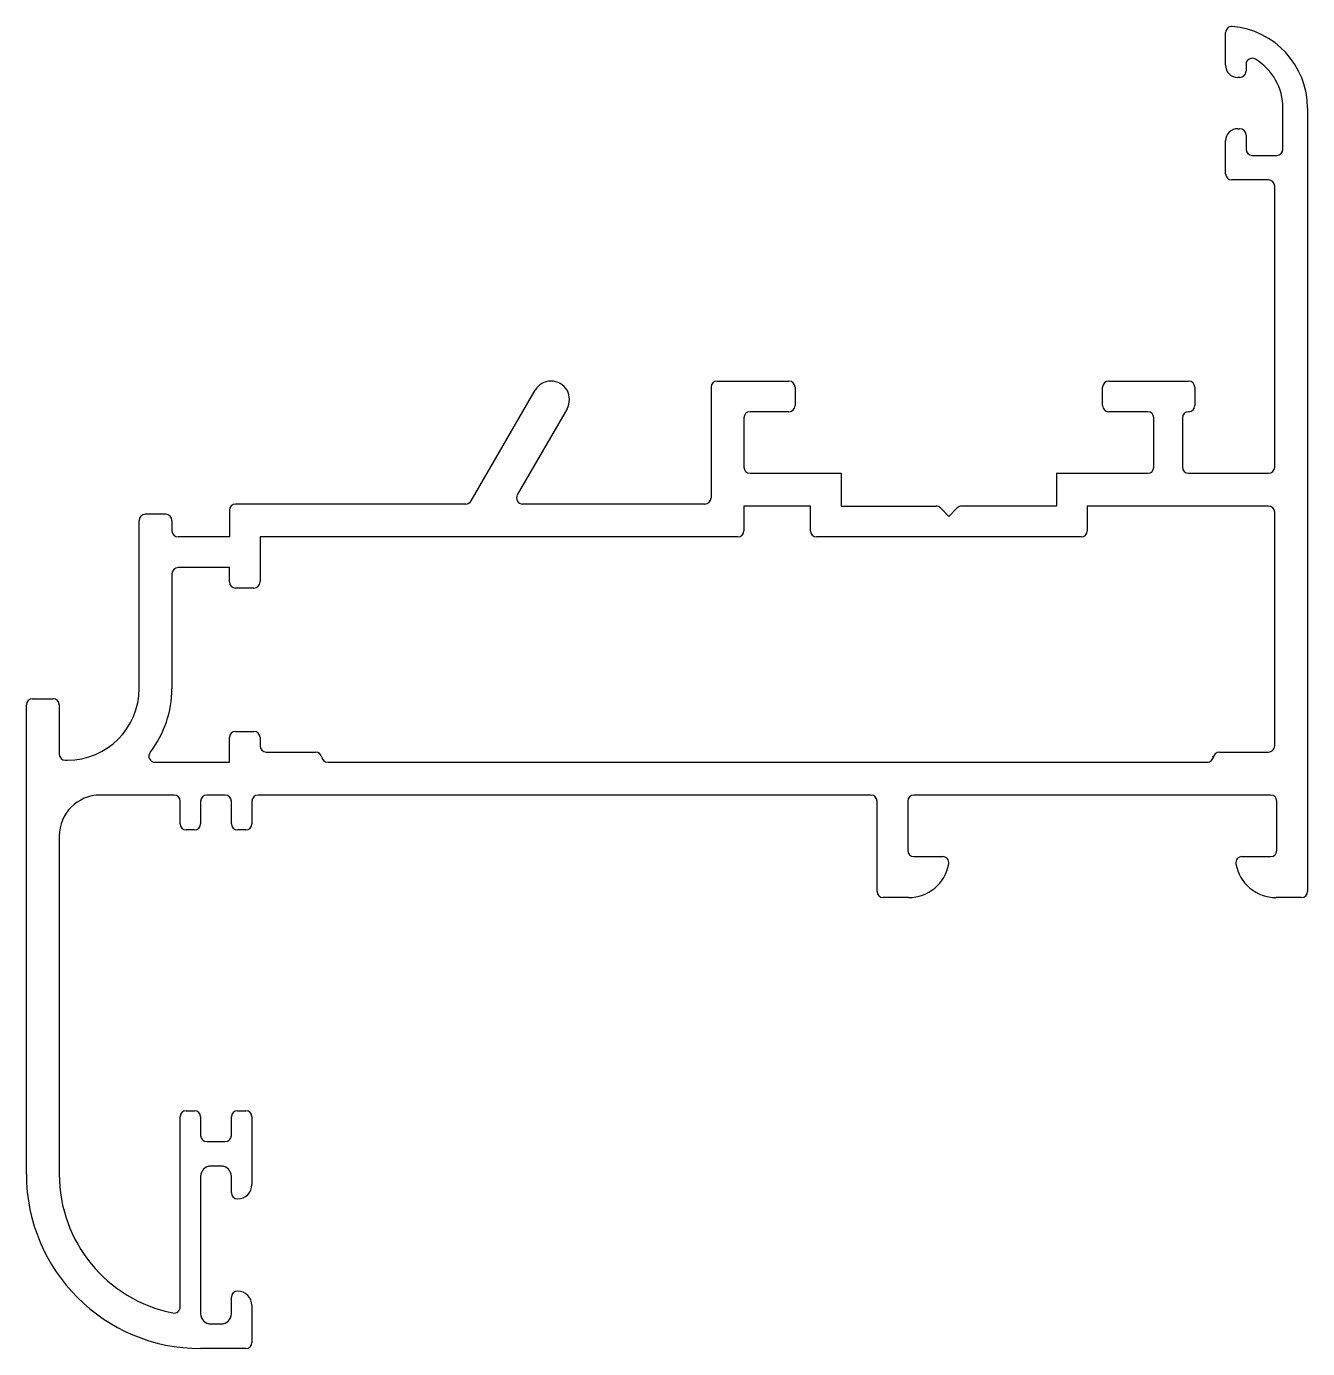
# Model space of a CAD drawing. Extents: x 722.5 to 785, y 273.7 to 338.2.
import ezdxf

# ---------------------------------------------------------------- set-up
doc = ezdxf.new("R2010")
doc.units = 0
doc.layers.get('0').update_dxf_attribs({"linetype": 'CONTINUOUS'})

msp = doc.modelspace()

# ---------------------------------------------------------------- linework, layer by layer
for p, q in [((781.011, 336.342), (781.011, 337.93)), ((782.011, 336.378), (782.011, 336.042)), ((781.711, 335.742), (781.611, 335.742)), ((783.811, 332.242), (783.811, 334.242)), ((785.011, 334.242), (785.011, 296.032)), ((781.611, 333.242), (781.711, 333.242)), ((782.011, 332.942), (782.011, 332.242)), ((781.011, 331.042), (781.011, 332.642)), ((782.311, 331.942), (783.511, 331.942)), ((783.111, 330.742), (781.311, 330.742)), ((783.411, 316.732), (783.411, 330.442)), ((755.911, 320.632), (755.911, 315.232)), ((756.211, 320.932), (759.711, 320.932)), ((760.011, 320.632), (760.011, 319.732)), ((775.011, 319.732), (775.011, 320.632)), ((775.311, 320.932), (779.211, 320.932)), ((779.511, 320.632), (779.511, 319.732)), ((744.206, 315.082), (747.324, 320.483)), ((748.883, 319.583), (746.458, 315.382)), ((759.711, 319.432), (757.811, 319.432)), ((777.211, 319.432), (775.311, 319.432)), ((757.511, 319.132), (757.511, 316.732)), ((777.511, 316.732), (777.511, 319.132)), ((778.911, 319.132), (778.911, 316.732)), ((757.811, 316.432), (762.261, 316.432)), ((762.261, 316.432), (762.261, 314.832)), ((772.761, 316.432), (777.211, 316.432)), ((772.761, 316.432), (772.761, 314.832)), ((779.211, 316.432), (783.111, 316.432)), ((743.947, 314.932), (732.711, 314.932)), ((755.611, 314.932), (746.718, 314.932)), ((760.761, 314.832), (757.511, 314.832)), ((757.511, 314.832), (757.511, 313.632)), ((760.761, 313.632), (760.761, 314.832)), ((762.261, 314.832), (766.887, 314.832)), ((767.099, 314.744), (767.511, 314.332)), ((767.511, 314.332), (767.924, 314.744)), ((772.761, 314.832), (768.136, 314.832)), ((774.261, 314.832), (774.261, 313.632)), ((783.111, 314.832), (774.261, 314.832)), ((728.011, 305.936), (728.011, 314.132)), ((729.311, 314.432), (728.311, 314.432)), ((729.611, 314.132), (729.611, 313.632)), ((732.411, 314.632), (732.411, 313.332)), ((783.411, 303.132), (783.411, 314.532)), ((732.411, 313.332), (729.911, 313.332)), ((757.211, 313.332), (733.911, 313.332)), ((733.911, 313.332), (733.911, 311.132)), ((773.961, 313.332), (761.061, 313.332)), ((729.611, 311.532), (729.611, 305.936)), ((732.411, 311.832), (729.911, 311.832)), ((732.411, 311.132), (732.411, 311.832)), ((733.611, 310.832), (732.711, 310.832)), ((722.511, 282.236), (722.511, 305.136)), ((722.811, 305.436), (723.811, 305.436)), ((724.111, 305.136), (724.111, 302.736)), ((732.711, 303.838), (733.611, 303.838)), ((732.411, 302.336), (732.411, 303.538)), ((733.911, 303.538), (733.911, 303.135)), ((734.211, 302.835), (736.62, 302.835)), ((780.411, 302.633), (780.411, 302.532)), ((780.711, 302.832), (783.111, 302.832)), ((724.411, 302.436), (724.511, 302.436)), ((728.786, 302.336), (732.411, 302.336)), ((737.211, 302.336), (780.111, 302.333)), ((729.711, 300.736), (726.111, 300.736)), ((732.211, 300.736), (731.311, 300.736)), ((763.711, 300.732), (733.811, 300.732)), ((783.211, 300.732), (765.811, 300.732)), ((730.011, 299.336), (730.011, 300.436)), ((731.011, 300.436), (731.011, 299.336)), ((732.511, 299.336), (732.511, 300.436)), ((733.511, 300.432), (733.511, 299.336)), ((764.011, 296.032), (764.011, 300.432)), ((765.511, 300.432), (765.511, 298.032)), ((783.511, 298.032), (783.511, 300.432)), ((724.111, 298.736), (724.111, 282.236)), ((730.711, 299.036), (730.311, 299.036)), ((733.211, 299.036), (732.811, 299.036)), ((765.811, 297.732), (767.211, 297.732)), ((781.811, 297.732), (783.211, 297.732)), ((765.538, 295.732), (764.311, 295.732)), ((784.711, 295.732), (783.485, 295.732)), ((730.311, 285.336), (730.711, 285.336)), ((732.811, 285.336), (733.211, 285.336)), ((730.011, 275.765), (730.011, 285.036)), ((731.011, 285.036), (731.011, 284.136)), ((732.511, 284.136), (732.511, 285.036)), ((733.511, 285.036), (733.511, 281.736)), ((731.311, 283.836), (732.211, 283.836)), ((732.011, 282.636), (731.511, 282.636)), ((731.011, 282.136), (731.011, 275.436)), ((732.511, 281.336), (732.511, 282.136)), ((732.511, 275.436), (732.511, 276.236)), ((733.511, 275.836), (733.511, 274.036)), ((731.511, 274.936), (732.011, 274.936)), ((733.211, 273.736), (731.011, 273.736))]:
    msp.add_line(p, q)
for centre, radius, start, end in [((781.311, 337.93), 0.3, 85.34929, 180), ((781.011, 334.242), 4, 0, 85.34929), ((782.311, 336.378), 0.3, 58.66775, 180), ((781.611, 336.342), 0.6, 180, 270), ((781.711, 336.042), 0.3, 270, 0), ((781.011, 334.242), 2.8, 360, 58.66775), ((781.611, 332.642), 0.6, 90, 180), ((781.711, 332.942), 0.3, 0, 90), ((782.311, 332.242), 0.3, 180, 270), ((783.511, 332.242), 0.3, 270, 360), ((781.311, 331.042), 0.3, 180, 270), ((783.111, 330.442), 0.3, 360, 90), ((748.104, 320.033), 0.9, 330, 150), ((756.211, 320.632), 0.3, 90, 180), ((759.711, 320.632), 0.3, 360, 90), ((775.311, 320.632), 0.3, 90, 180), ((779.211, 320.632), 0.3, 0, 90), ((757.811, 319.132), 0.3, 90, 180), ((759.711, 319.732), 0.3, 270, 360), ((775.311, 319.732), 0.3, 180, 270), ((777.211, 319.132), 0.3, 0, 90), ((779.211, 319.132), 0.3, 90, 180), ((779.211, 319.732), 0.3, 270, 0), ((757.811, 316.732), 0.3, 180, 270), ((777.211, 316.732), 0.3, 270, 0), ((779.211, 316.732), 0.3, 180, 270), ((783.111, 316.732), 0.3, 270, 360), ((746.718, 315.232), 0.3, 150, 270), ((732.711, 314.632), 0.3, 90, 180), ((743.947, 315.232), 0.3, 270, 330), ((755.611, 315.232), 0.3, 270, 0), ((766.887, 314.532), 0.3, 45, 90), ((768.136, 314.532), 0.3, 90, 135), ((783.111, 314.532), 0.3, 0, 90), ((728.311, 314.132), 0.3, 90, 180), ((729.311, 314.132), 0.3, 0, 90), ((729.911, 313.632), 0.3, 180, 270), ((757.211, 313.632), 0.3, 270, 0), ((761.061, 313.632), 0.3, 180, 270), ((773.961, 313.632), 0.3, 270, 0), ((729.911, 311.532), 0.3, 90, 180), ((732.711, 311.132), 0.3, 180, 270), ((733.611, 311.132), 0.3, 270, 0), ((724.511, 305.936), 3.5, 270, 360), ((724.511, 305.936), 5.1, 322.33003, 360), ((722.811, 305.136), 0.3, 90, 180), ((723.811, 305.136), 0.3, 360, 90), ((732.711, 303.538), 0.3, 90, 180), ((733.611, 303.538), 0.3, 0, 90), ((734.211, 303.135), 0.3, 180, 270), ((783.111, 303.132), 0.3, 270, 0), ((724.411, 302.736), 0.3, 180, 270), ((728.786, 302.636), 0.3, 142.33003, 270), ((736.62, 302.535), 0.3, 9.63018, 90), ((737.211, 302.636), 0.3, 189.63018, 269.99566), ((780.111, 302.633), 0.3, 269.99566, 0), ((780.711, 302.532), 0.3, 90, 180), ((726.111, 298.736), 2, 90, 180), ((729.711, 300.436), 0.3, 360, 90), ((731.311, 300.436), 0.3, 90, 180), ((732.211, 300.436), 0.3, 0, 90), ((733.811, 300.432), 0.3, 90, 180), ((763.711, 300.432), 0.3, 0, 90), ((765.811, 300.432), 0.3, 90, 180), ((783.211, 300.432), 0.3, 0, 90), ((730.311, 299.336), 0.3, 180, 270), ((730.711, 299.336), 0.3, 270, 360), ((732.811, 299.336), 0.3, 180, 270), ((733.211, 299.336), 0.3, 270, 0), ((765.811, 298.032), 0.3, 180, 270), ((783.211, 298.032), 0.3, 270, 0), ((765.538, 297.732), 2, 270, 349.83575), ((767.211, 297.432), 0.3, 349.83575, 90), ((781.811, 297.432), 0.3, 90, 190.16425), ((783.485, 297.732), 2, 190.16425, 270), ((764.311, 296.032), 0.3, 180, 270), ((784.711, 296.032), 0.3, 270, 0), ((730.311, 285.036), 0.3, 90, 180), ((730.711, 285.036), 0.3, 0, 90), ((732.811, 285.036), 0.3, 90, 180), ((733.211, 285.036), 0.3, 0, 90), ((731.311, 284.136), 0.3, 180, 270), ((732.211, 284.136), 0.3, 270, 0), ((731.511, 282.136), 0.5, 90, 180), ((732.011, 282.136), 0.5, 0, 90), ((731.011, 282.236), 8.5, 180, 270), ((731.011, 282.236), 6.9, 180, 258.64019), ((732.811, 281.336), 0.3, 180, 270), ((732.811, 281.736), 0.7, 270, 360), ((732.811, 276.236), 0.3, 90, 180), ((732.811, 275.836), 0.7, 0, 90), ((729.711, 275.765), 0.3, 258.64019, 0), ((731.511, 275.436), 0.5, 180, 270), ((732.011, 275.436), 0.5, 270, 360), ((733.211, 274.036), 0.3, 270, 0)]:
    msp.add_arc(centre, radius, start, end)

doc.saveas('drawing.dxf')
